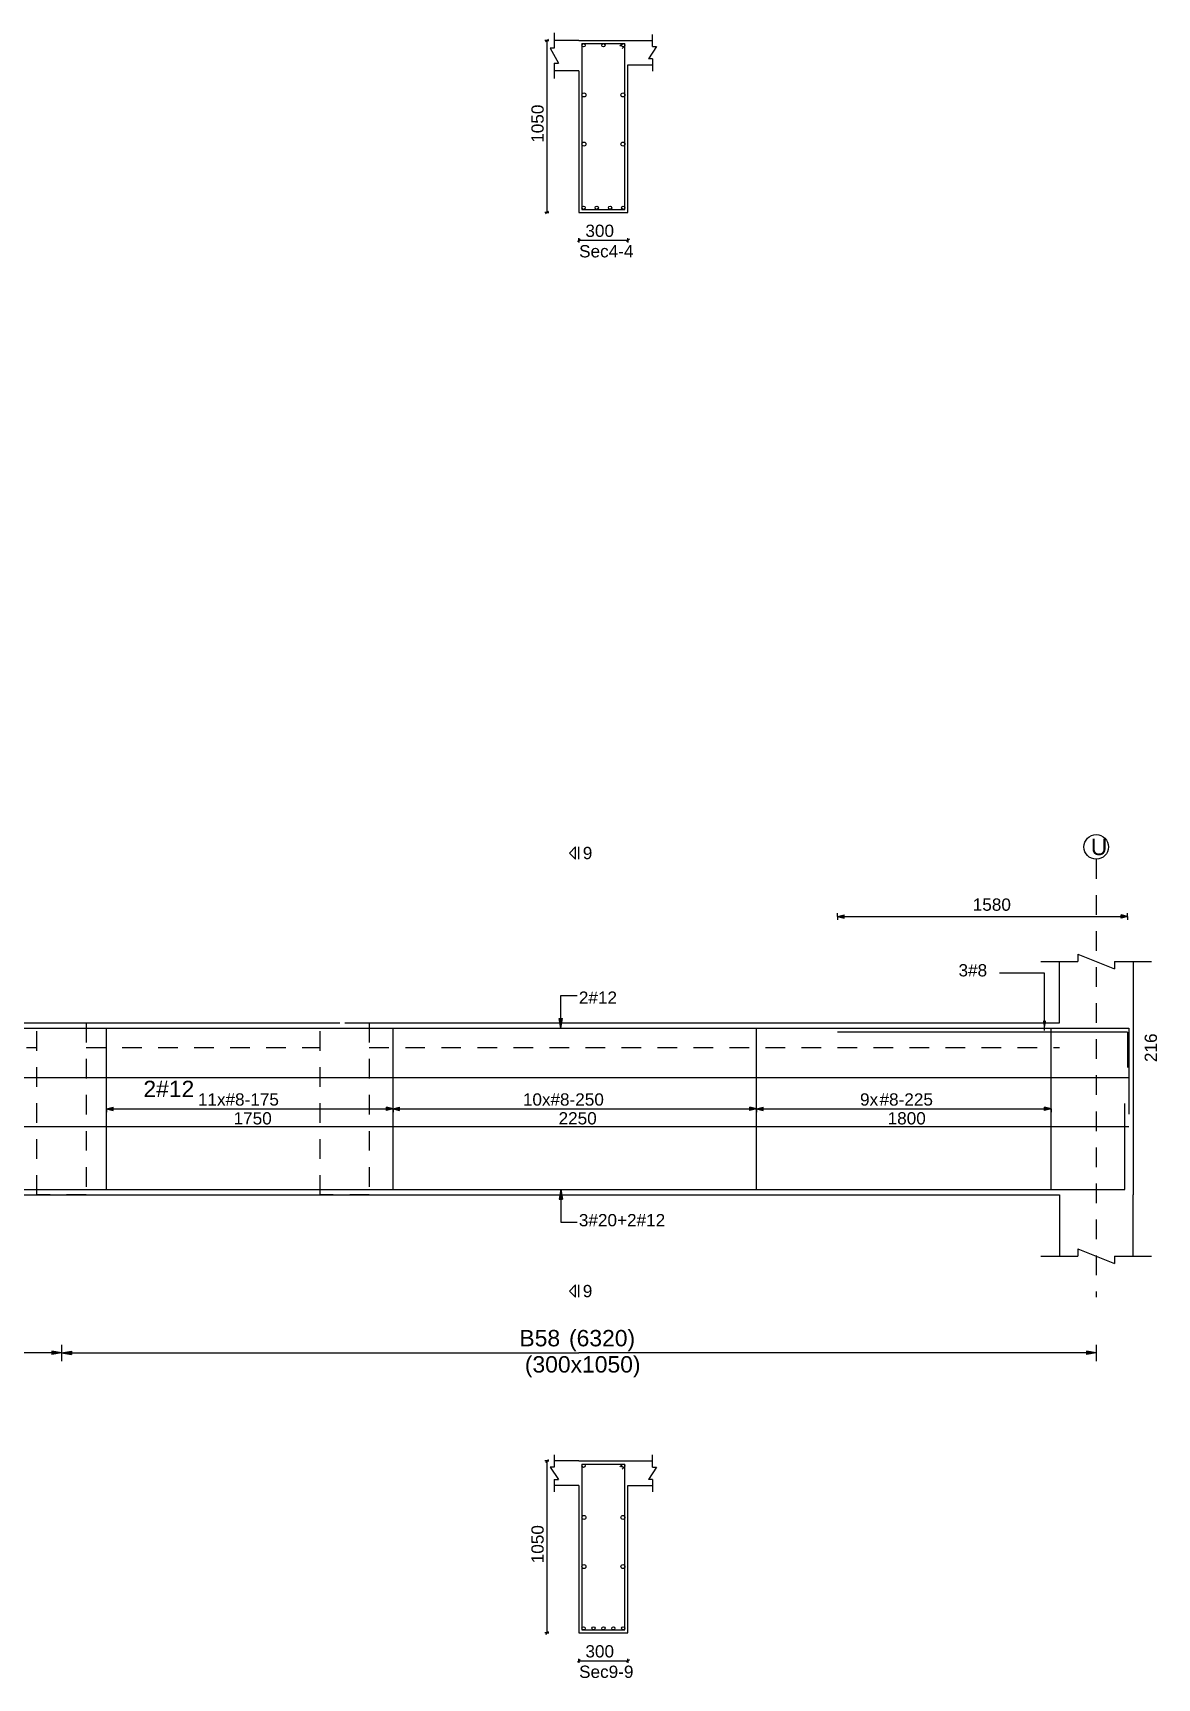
# Model space of a CAD drawing. Extents: x 0 to 98, y 3 to 248.
# Drawn here: x 28.69 to 35.55, y 173.59 to 183.64 of the extents above; entities that cross this region are included whole.
import ezdxf

# ---------------------------------------------------------------- set-up
doc = ezdxf.new("R2010")
doc.units = 0
doc.linetypes.add('ACAD_ISO02W100', pattern=[15, 12, -3])
for name, color, linetype in [('Axisline', 1, 'CONTINUOUS'), ('Axisline_Name', 2, 'CONTINUOUS'), ('Beam_bottombarlabeling', 2, 'CONTINUOUS'), ('Beam_Cross_Label', 4, 'CONTINUOUS'), ('Beam_CrossSection', 2, 'CONTINUOUS'), ('Beam_Dimensions_LS', 3, 'CONTINUOUS'), ('Beam_NameLS', 6, 'CONTINUOUS'), ('Beam_topbarsLabeling', 2, 'CONTINUOUS'), ('dim_all', 7, 'CONTINUOUS'), ('Extra_Topsteel_Labeling', 2, 'CONTINUOUS'), ('Extrabars', 7, 'CONTINUOUS'), ('Longsection', 2, 'CONTINUOUS'), ('main_botbars', 4, 'CONTINUOUS'), ('main_topbars', 4, 'CONTINUOUS'), ('SecondaryBeam', 2, 'CONTINUOUS'), ('SectionLine', 4, 'CONTINUOUS'), ('Sidefacebar', 140, 'CONTINUOUS'), ('Slabline', 253, 'CONTINUOUS'), ('span_dim', 7, 'CONTINUOUS'), ('spanline', 7, 'CONTINUOUS'), ('Stirrup_bar', 1, 'CONTINUOUS'), ('Stirrup_Dia_Spacing', 2, 'CONTINUOUS'), ('Stirrup_Length', 7, 'CONTINUOUS'), ('Stirrup_Numbers', 2, 'CONTINUOUS')]:
    doc.layers.add(name, color=color, linetype=linetype)
doc.styles.add('STRUDS_Arial', font='ARIAL.TTF', dxfattribs={"height": 0.04})

msp = doc.modelspace()

# ---------------------------------------------------------------- linework, layer by layer
at = {"layer": 'Axisline', "linetype": 'ACAD_ISO02W100', "ltscale": 0.01}
msp.add_line((35.18, 178.593), (35.18, 175.918), dxfattribs=at)
at = {"layer": 'Axisline'}
msp.add_circle((35.18, 178.668), 0.075, dxfattribs=at)
at = {"layer": 'Beam_bottombarlabeling'}
for p, q in [((31.91, 176.576), (31.9, 176.516)), ((31.91, 176.576), (31.91, 176.376)), ((31.91, 176.576), (31.92, 176.516)), ((31.9, 176.516), (31.92, 176.516)), ((31.91, 176.376), (32.01, 176.376))]:
    msp.add_line(p, q, dxfattribs=at)
msp.add_solid([(31.91, 176.576), (31.9, 176.516), (31.91, 176.576), (31.92, 176.516)], dxfattribs=at)
at = {"layer": 'Beam_CrossSection'}
for p, q in [((31.87, 183.639), (31.87, 183.546)), ((32.02, 183.593), (31.87, 183.593)), ((32.02, 183.593), (32.32, 183.593)), ((32.02, 183.593), (32.02, 183.593)), ((32.32, 183.593), (32.32, 183.593)), ((32.32, 183.593), (32.47, 183.593)), ((32.47, 183.555), (32.47, 183.63)), ((31.87, 183.546), (31.845, 183.546)), ((31.845, 183.546), (31.895, 183.454)), ((32.495, 183.555), (32.445, 183.48)), ((32.47, 183.48), (32.445, 183.48)), ((32.47, 183.555), (32.495, 183.555)), ((32.47, 183.48), (32.47, 183.405)), ((31.87, 183.454), (31.87, 183.361)), ((31.87, 183.454), (31.895, 183.454)), ((32.02, 183.408), (31.87, 183.408)), ((32.02, 183.408), (32.02, 182.543)), ((32.32, 182.543), (32.32, 183.443)), ((32.32, 183.443), (32.47, 183.443)), ((32.02, 182.543), (32.32, 182.543)), ((31.87, 174.955), (31.87, 174.88)), ((32.47, 174.88), (32.47, 174.955)), ((31.87, 174.88), (31.845, 174.88)), ((31.845, 174.88), (31.895, 174.805)), ((32.02, 174.918), (31.87, 174.918)), ((32.02, 174.918), (32.32, 174.918)), ((32.02, 174.918), (32.02, 174.918)), ((32.32, 174.918), (32.32, 174.918)), ((32.32, 174.918), (32.47, 174.918)), ((32.495, 174.88), (32.445, 174.805)), ((32.47, 174.88), (32.495, 174.88)), ((31.87, 174.805), (31.87, 174.73)), ((31.87, 174.805), (31.895, 174.805)), ((32.02, 174.768), (31.87, 174.768)), ((32.02, 174.768), (32.02, 173.868)), ((32.32, 173.868), (32.32, 174.768)), ((32.32, 174.768), (32.47, 174.768)), ((32.47, 174.805), (32.445, 174.805)), ((32.47, 174.805), (32.47, 174.73)), ((32.02, 173.868), (32.32, 173.868))]:
    msp.add_line(p, q, dxfattribs=at)
at = {"layer": 'Beam_topbarsLabeling'}
for p, q in [((31.91, 177.56), (31.91, 177.76)), ((31.91, 177.76), (32.01, 177.76)), ((31.91, 177.56), (31.9, 177.62)), ((31.9, 177.62), (31.92, 177.62)), ((31.91, 177.56), (31.92, 177.62)), ((31.91, 177.62), (31.915, 177.62))]:
    msp.add_line(p, q, dxfattribs=at)
msp.add_solid([(31.91, 177.56), (31.9, 177.62), (31.91, 177.56), (31.92, 177.62)], dxfattribs=at)
at = {"layer": 'dim_all'}
for p, q in [((31.825, 183.593), (31.8125, 183.593)), ((31.825, 183.593), (31.8162, 183.584)), ((31.825, 183.593), (31.8338, 183.601)), ((31.825, 183.593), (31.8375, 183.593)), ((31.825, 183.593), (31.825, 182.543)), ((31.825, 182.543), (31.8125, 182.543)), ((31.825, 182.543), (31.8162, 182.534)), ((31.825, 182.543), (31.8338, 182.551)), ((31.825, 182.543), (31.8375, 182.543)), ((32.02, 182.373), (32.0112, 182.364)), ((32.02, 182.373), (32.02, 182.385)), ((32.02, 182.373), (32.0288, 182.381)), ((32.02, 182.373), (32.02, 182.36)), ((32.02, 182.373), (32.32, 182.373)), ((32.32, 182.373), (32.3112, 182.364)), ((32.32, 182.373), (32.32, 182.385)), ((32.32, 182.373), (32.3288, 182.381)), ((32.32, 182.373), (32.32, 182.36)), ((33.6, 178.243), (33.6, 178.263)), ((33.6, 178.243), (33.6, 178.255)), ((33.6, 178.243), (33.6, 178.255)), ((33.6, 178.243), (33.64, 178.253)), ((33.6, 178.243), (33.6, 178.223)), ((33.6, 178.243), (33.64, 178.233)), ((33.6, 178.243), (33.6, 178.23)), ((33.6, 178.243), (33.6, 178.23)), ((33.6, 178.243), (35.372, 178.243)), ((33.64, 178.233), (33.64, 178.253)), ((35.372, 178.243), (35.332, 178.253)), ((35.332, 178.233), (35.332, 178.253)), ((35.372, 178.243), (35.332, 178.233)), ((35.372, 178.243), (35.372, 178.263)), ((35.372, 178.243), (35.372, 178.255)), ((35.372, 178.243), (35.372, 178.255)), ((35.372, 178.243), (35.372, 178.223)), ((35.372, 178.243), (35.372, 178.23)), ((35.372, 178.243), (35.372, 178.23)), ((31.825, 174.918), (31.8338, 174.926)), ((31.825, 174.918), (31.8125, 174.918)), ((31.825, 174.918), (31.8162, 174.909)), ((31.825, 174.918), (31.8375, 174.918)), ((31.825, 174.918), (31.825, 173.868)), ((31.825, 173.868), (31.8125, 173.868)), ((31.825, 173.868), (31.8162, 173.859)), ((31.825, 173.868), (31.8338, 173.876)), ((31.825, 173.868), (31.8375, 173.868)), ((32.02, 173.698), (32.0112, 173.689)), ((32.02, 173.698), (32.02, 173.71)), ((32.02, 173.698), (32.0288, 173.706)), ((32.02, 173.698), (32.02, 173.685)), ((32.02, 173.698), (32.32, 173.698)), ((32.32, 173.698), (32.3112, 173.689)), ((32.32, 173.698), (32.32, 173.71)), ((32.32, 173.698), (32.3288, 173.706)), ((32.32, 173.698), (32.32, 173.685))]:
    msp.add_line(p, q, dxfattribs=at)
for points in [[(33.6, 178.243), (33.64, 178.253), (33.6, 178.243), (33.64, 178.233)], [(35.372, 178.243), (35.332, 178.253), (35.372, 178.243), (35.332, 178.233)]]:
    msp.add_solid(points, dxfattribs=at)
at = {"layer": 'Extra_Topsteel_Labeling'}
for p, q in [((34.864, 177.897), (34.589, 177.897)), ((34.864, 177.547), (34.864, 177.897))]:
    msp.add_line(p, q, dxfattribs=at)
msp.add_solid([(34.864, 177.547), (34.854, 177.607), (34.864, 177.547), (34.874, 177.607)], dxfattribs=at)
at = {"layer": 'Extrabars'}
for q in [(33.6, 177.537), (35.372, 177.321)]:
    msp.add_line((35.372, 177.537), q, dxfattribs=at)
at = {"layer": 'Longsection'}
for p, q in [((34.8425, 177.968), (34.955, 177.968)), ((34.8425, 177.968), (35.0675, 177.968)), ((34.955, 177.593), (34.955, 177.968)), ((35.0675, 178.013), (35.0675, 177.968)), ((35.0675, 178.013), (35.2925, 177.923)), ((35.2925, 177.968), (35.2925, 177.923)), ((35.2925, 177.968), (35.5175, 177.968)), ((35.405, 177.968), (35.405, 177.593)), ((26.225, 177.593), (29.01, 177.593)), ((28.86, 177.593), (30.44, 177.593)), ((30.59, 177.593), (34.955, 177.593)), ((35.405, 177.593), (35.405, 176.543)), ((26.225, 176.543), (28.71, 176.543)), ((28.71, 176.543), (30.44, 176.543)), ((30.44, 176.543), (34.955, 176.543)), ((34.955, 176.543), (34.955, 176.168)), ((35.405, 176.168), (35.405, 176.543)), ((34.8425, 176.168), (34.955, 176.168)), ((34.8425, 176.168), (35.0675, 176.168)), ((35.0675, 176.213), (35.0675, 176.168)), ((35.0675, 176.213), (35.2925, 176.123)), ((35.2925, 176.168), (35.2925, 176.123)), ((35.2925, 176.168), (35.5175, 176.168))]:
    msp.add_line(p, q, dxfattribs=at)
at = {"layer": 'main_botbars'}
for p, q in [((25.8, 177.56), (28.985, 177.56)), ((28.885, 177.56), (35.38, 177.56)), ((35.38, 177.56), (35.38, 177.035)), ((35.355, 176.576), (35.355, 177.101)), ((25.825, 176.576), (28.96, 176.576)), ((28.76, 176.576), (35.355, 176.576))]:
    msp.add_line(p, q, dxfattribs=at)
for centre in [(32.0488, 182.571), (32.1296, 182.571), (32.2104, 182.571), (32.2912, 182.571), (32.0488, 173.896), (32.1094, 173.896), (32.17, 173.896), (32.2306, 173.896), (32.2912, 173.896)]:
    msp.add_circle(centre, 0.01, dxfattribs=at)
at = {"layer": 'main_topbars'}
for centre in [(32.0488, 183.564), (32.17, 183.564), (32.2912, 183.564), (32.0488, 174.889), (32.2912, 174.889)]:
    msp.add_circle(centre, 0.01, dxfattribs=at)
at = {"layer": 'SecondaryBeam', "linetype": 'ACAD_ISO02W100', "ltscale": 0.01}
for p, q in [((28.71, 177.593), (29.01, 177.593)), ((28.71, 176.543), (28.71, 177.593)), ((29.01, 177.593), (29.01, 176.543)), ((30.44, 177.593), (30.74, 177.593)), ((30.44, 176.543), (30.44, 177.593)), ((30.74, 177.593), (30.74, 176.543)), ((29.01, 176.543), (28.71, 176.543)), ((30.74, 176.543), (30.44, 176.543))]:
    msp.add_line(p, q, dxfattribs=at)
at = {"layer": 'SectionLine'}
for p, q in [((32, 178.668), (31.9625, 178.63)), ((32, 178.593), (32, 178.668)), ((32.02, 178.593), (32.02, 178.668)), ((32, 178.593), (31.9625, 178.63)), ((32, 175.993), (31.9625, 175.955)), ((32, 175.918), (31.9625, 175.955)), ((32, 175.918), (32, 175.993)), ((32.02, 175.918), (32.02, 175.993))]:
    msp.add_line(p, q, dxfattribs=at)
at = {"layer": 'Sidefacebar'}
for p, q in [((25.8, 177.26), (28.985, 177.26)), ((28.735, 177.26), (35.38, 177.26)), ((25.8, 176.96), (28.985, 176.96)), ((28.735, 176.96), (35.38, 176.96))]:
    msp.add_line(p, q, dxfattribs=at)
for centre in [(32.051, 183.26), (32.289, 183.26), (32.051, 182.96), (32.289, 182.96), (32.051, 174.573), (32.289, 174.573), (32.051, 174.273), (32.289, 174.273)]:
    msp.add_circle(centre, 0.012, dxfattribs=at)
at = {"layer": 'Slabline', "linetype": 'ACAD_ISO02W100', "ltscale": 0.01}
for p, q in [((26.225, 177.443), (28.71, 177.443)), ((29.01, 177.443), (30.44, 177.443)), ((30.74, 177.443), (34.955, 177.443))]:
    msp.add_line(p, q, dxfattribs=at)
at = {"layer": 'spanline'}
for p, q in [((28.86, 175.628), (28.86, 175.528)), ((28.86, 175.628), (28.86, 175.528)), ((35.18, 175.628), (35.18, 175.528)), ((28.86, 175.578), (27.43, 175.578)), ((28.86, 175.578), (28.8, 175.588)), ((28.8, 175.588), (28.8, 175.568)), ((28.86, 175.578), (28.8, 175.568)), ((28.86, 175.578), (28.92, 175.588)), ((28.86, 175.578), (32.02, 175.578)), ((28.86, 175.578), (28.92, 175.568)), ((28.92, 175.588), (28.92, 175.568)), ((35.18, 175.578), (32.02, 175.578)), ((35.18, 175.578), (35.12, 175.588)), ((35.12, 175.588), (35.12, 175.568)), ((35.18, 175.578), (35.12, 175.568))]:
    msp.add_line(p, q, dxfattribs=at)
for points in [[(28.86, 175.578), (28.8, 175.588), (28.86, 175.578), (28.8, 175.568)], [(28.86, 175.578), (28.92, 175.588), (28.86, 175.578), (28.92, 175.568)], [(35.18, 175.578), (35.12, 175.588), (35.18, 175.578), (35.12, 175.568)]]:
    msp.add_solid(points, dxfattribs=at)
at = {"layer": 'Stirrup_bar'}
for p, q in [((32.0388, 183.574), (32.0388, 182.561)), ((32.0388, 183.574), (32.3013, 183.574)), ((32.2842, 183.571), (32.27, 183.557)), ((32.3013, 182.561), (32.3013, 183.574)), ((32.2983, 183.557), (32.2842, 183.543)), ((32.0388, 182.561), (32.3013, 182.561)), ((29.135, 176.576), (29.135, 177.56)), ((30.885, 176.576), (30.885, 177.56)), ((33.105, 176.576), (33.105, 177.56)), ((34.905, 176.576), (34.905, 177.56)), ((32.0388, 174.899), (32.0388, 173.886)), ((32.0388, 174.899), (32.3013, 174.899)), ((32.2842, 174.896), (32.27, 174.882)), ((32.2983, 174.882), (32.2842, 174.868)), ((32.3013, 173.886), (32.3013, 174.899)), ((32.0388, 173.886), (32.3013, 173.886))]:
    msp.add_line(p, q, dxfattribs=at)
at = {"layer": 'Stirrup_Length'}
for p, q in [((29.135, 177.068), (29.135, 177.088)), ((29.135, 177.068), (29.175, 177.078)), ((29.135, 177.068), (30.885, 177.068)), ((29.135, 177.068), (29.135, 177.048)), ((29.135, 177.068), (29.175, 177.058)), ((29.175, 177.058), (29.175, 177.078)), ((30.885, 177.068), (30.845, 177.078)), ((30.845, 177.058), (30.845, 177.078)), ((30.885, 177.068), (30.845, 177.058)), ((30.885, 177.068), (30.885, 177.088)), ((30.885, 177.068), (30.885, 177.088)), ((30.885, 177.068), (30.925, 177.078)), ((30.885, 177.068), (30.885, 177.048)), ((30.885, 177.068), (30.925, 177.058)), ((30.885, 177.068), (30.885, 177.048)), ((30.885, 177.068), (33.105, 177.068)), ((30.925, 177.058), (30.925, 177.078)), ((33.105, 177.068), (33.065, 177.078)), ((33.065, 177.058), (33.065, 177.078)), ((33.105, 177.068), (33.065, 177.058)), ((33.105, 177.068), (33.105, 177.088)), ((33.105, 177.068), (33.105, 177.088)), ((33.105, 177.068), (33.145, 177.078)), ((33.105, 177.068), (33.105, 177.048)), ((33.105, 177.068), (33.145, 177.058)), ((33.105, 177.068), (33.105, 177.048)), ((33.105, 177.068), (34.905, 177.068)), ((33.145, 177.058), (33.145, 177.078)), ((34.905, 177.068), (34.865, 177.078)), ((34.865, 177.058), (34.865, 177.078)), ((34.905, 177.068), (34.865, 177.058)), ((34.905, 177.068), (34.905, 177.088)), ((34.905, 177.068), (34.905, 177.048))]:
    msp.add_line(p, q, dxfattribs=at)
for points in [[(29.135, 177.068), (29.175, 177.078), (29.135, 177.068), (29.175, 177.058)], [(30.885, 177.068), (30.845, 177.078), (30.885, 177.068), (30.845, 177.058)], [(30.885, 177.068), (30.925, 177.078), (30.885, 177.068), (30.925, 177.058)], [(33.105, 177.068), (33.065, 177.078), (33.105, 177.068), (33.065, 177.058)], [(33.105, 177.068), (33.145, 177.078), (33.105, 177.068), (33.145, 177.058)], [(34.905, 177.068), (34.865, 177.078), (34.905, 177.068), (34.865, 177.058)]]:
    msp.add_solid(points, dxfattribs=at)

# ---------------------------------------------------------------- texts
at = {"layer": 'Axisline_Name', "style": 'STRUDS_Arial'}
msp.add_text('U', height=0.1, dxfattribs=at).set_placement((35.147, 178.618))
at = {"layer": 'Beam_bottombarlabeling', "style": 'STRUDS_Arial'}
msp.add_text('3#20+2#12', height=0.075, dxfattribs=at).set_placement((32.02, 176.351))
at = {"layer": 'Beam_Cross_Label', "style": 'STRUDS_Arial'}
for s, p in [('Sec4-4', (32.0215, 182.268)), ('Sec9-9', (32.0215, 173.593))]:
    msp.add_text(s, height=0.075, dxfattribs=at).set_placement(p)
at = {"layer": 'Beam_Dimensions_LS', "style": 'STRUDS_Arial'}
msp.add_text('(300x1050)', height=0.1, dxfattribs=at).set_placement((31.69, 175.458))
at = {"layer": 'Beam_NameLS', "style": 'STRUDS_Arial'}
msp.add_text('B58', height=0.1, dxfattribs=at).set_placement((31.657, 175.618))
at = {"layer": 'Beam_topbarsLabeling', "style": 'STRUDS_Arial'}
msp.add_text('2#12', height=0.075, dxfattribs=at).set_placement((32.02, 177.71))
at = {"layer": 'dim_all', "style": 'STRUDS_Arial'}
for s, p in [('1050', (31.805, 182.968)), ('216', (35.551, 177.354)), ('1050', (31.805, 174.293))]:
    msp.add_text(s, height=0.075, rotation=90, dxfattribs=at).set_placement(p)
for s, p in [('300', (32.06, 182.393)), ('1580', (34.426, 178.278)), ('300', (32.06, 173.718))]:
    msp.add_text(s, height=0.075, dxfattribs=at).set_placement(p)
at = {"layer": 'Extra_Topsteel_Labeling', "style": 'STRUDS_Arial'}
msp.add_text('3#8', height=0.075, dxfattribs=at).set_placement((34.339, 177.877))
at = {"layer": 'SectionLine', "style": 'STRUDS_Arial'}
for p in [(32.044, 178.593), (32.044, 175.918)]:
    msp.add_text('9', height=0.075, dxfattribs=at).set_placement(p)
at = {"layer": 'Sidefacebar', "style": 'STRUDS_Arial'}
msp.add_text('2#12', height=0.1, dxfattribs=at).set_placement((29.36, 177.14))
at = {"layer": 'span_dim', "style": 'STRUDS_Arial'}
msp.add_text(' (6320) ', height=0.1, dxfattribs=at).set_placement((31.921, 175.618))
at = {"layer": 'Stirrup_Dia_Spacing', "style": 'STRUDS_Arial'}
for s, p in [('#8-175', (29.8615, 177.088)), ('#8-250', (31.8465, 177.088)), ('#8-225', (33.8565, 177.088)), ('1750', (29.911, 176.973)), ('2250', (31.896, 176.973)), ('1800', (33.906, 176.973))]:
    msp.add_text(s, height=0.075, dxfattribs=at).set_placement(p)
at = {"layer": 'Stirrup_Numbers', "style": 'STRUDS_Arial'}
for s, p in [('11x', (29.693, 177.088)), ('10x', (31.678, 177.088)), ('9x', (33.7375, 177.088))]:
    msp.add_text(s, height=0.075, dxfattribs=at).set_placement(p)

doc.saveas('drawing.dxf')
